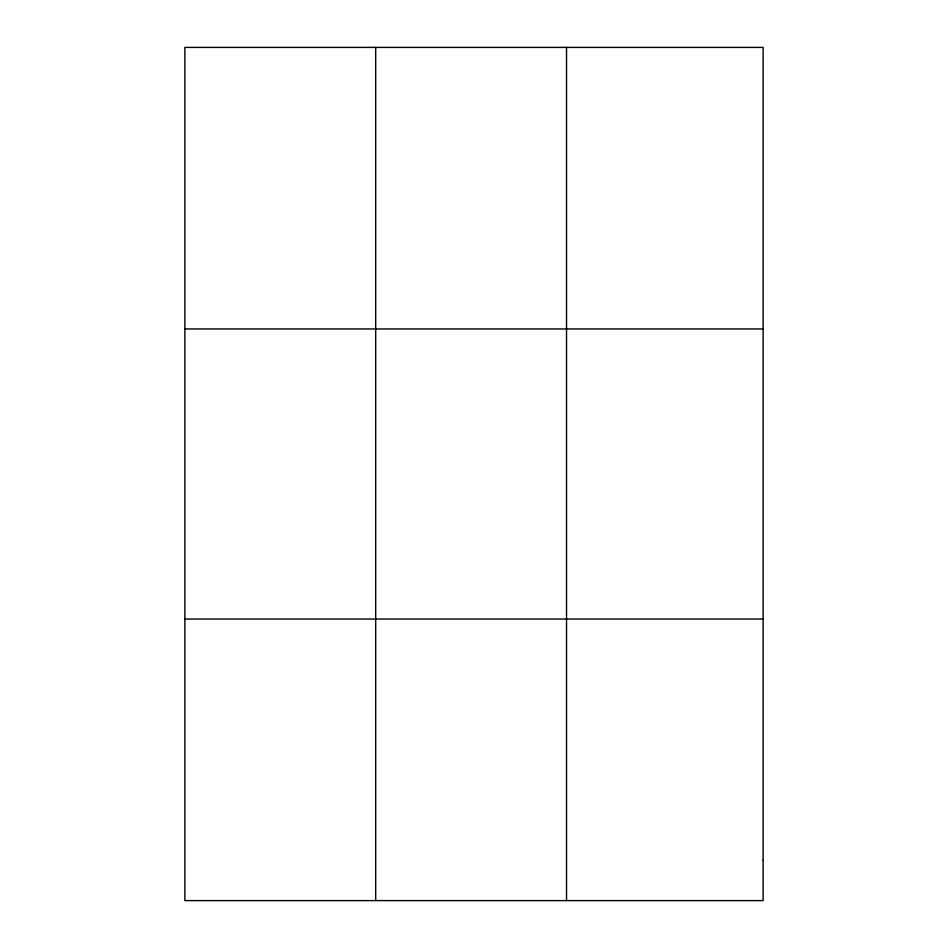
<?xml version="1.0" encoding="UTF-8"?>
<svg xmlns="http://www.w3.org/2000/svg" width="948" height="948" viewBox="0 0 948 948"><rect width="100%" height="100%" fill="white"/><g stroke="black" fill="none" stroke-linecap="round" stroke-linejoin="round"><path stroke-width="1.42" d="M375.692 47.4L375.692 900.6M566.525 47.4L566.525 900.6M184.872 328.956L763.128 328.956M184.872 619.044L763.128 619.044M763.128 860.381L763.128 900.6L184.872 900.6L184.872 47.4L763.128 47.4L763.128 860.381"/></g></svg>
